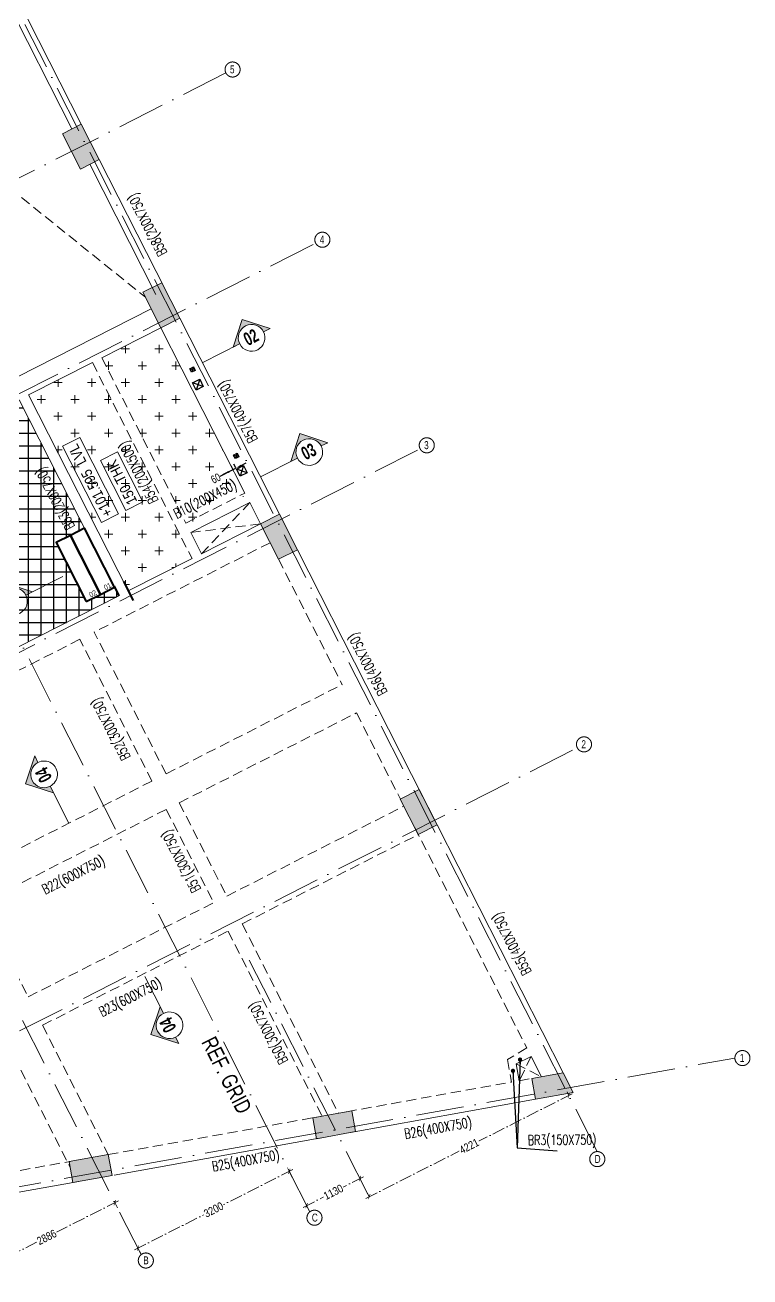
# Model space of a CAD drawing. Header units: millimetres. Extents: x 38 to 25171369, y -3 to 53837.
# Drawn here: x 25174 to 38849, y 18366 to 41989 of the extents above; entities that cross this region are included whole.
import ezdxf

# ---------------------------------------------------------------- set-up
doc = ezdxf.new("R2010")
doc.units = ezdxf.units.MM
for name, pattern in [('ACAD_ISO10W100', [18, 12, -3, 0, -3]), ('CONTINOUS', [0]), ('HIDDEN', [9.525, 6.35, -3.175])]:
    doc.linetypes.add(name, pattern=pattern)
doc.layers.add('Arch-Comments', color=30, linetype='Continuous', plot=False)
for name, color, linetype, lineweight in [('Elevation-1', 41, 'Continuous', 20), ('G-ANNO-SYMB', 111, 'Continuous', 9), ('Grids', 9, 'ACAD_ISO10W100', 5), ('PL-CUT OUT', 1, 'Continuous', 25), ('S - SLAB TXT', 2, 'Continuous', 13), ('S-BALCONY HATCH', 55, 'Continuous', 5), ('S-BEAM-IDEN', 2, 'Continuous', 9), ('S-COL HATCH', 8, 'Continuous', 0), ('S-COLUMN', 6, 'Continuous', 9), ('slab thk box', 8, 'Continuous', 15), ('STR-BEAM', 2, 'CONTINOUS', 18), ('STR-CUTOUT', 1, 'Continuous', 13), ('Wall', 2, 'Continuous', 40)]:
    doc.layers.add(name, color=color, linetype=linetype, lineweight=lineweight)
for name, color, linetype in [('ENV', 8, 'Continuous'), ('Hatch', 8, 'Continuous'), ('PL-FF Floor lvl services', 7, 'Continuous'), ('S- Structural', 5, 'Continuous')]:
    doc.layers.add(name, color=color, linetype=linetype)
doc.styles.add('Dim.s & Anno.(Misc.)', font='ARIALN.TTF')
doc.styles.add('ROMANS', font='simplex.shx', dxfattribs={"width": 0.75})
doc.styles.add('S - GRID TXT', font='ARIALN.TTF')
doc.styles.add('SOBHA', font='swisscl.ttf')
doc.styles.add('Swis721 LtCn BT_B', font='', dxfattribs={"width": 0.9, "height": 250})
doc.styles.get('Swis721 LtCn BT_B').set_extended_font_data('Swis721 LtCn BT', bold=True)
doc.dimstyles.new('A-GFC-100', dxfattribs={"dimtxt": 200, "dimasz": 100, "dimexe": 100, "dimexo": 0, "dimgap": 0, "dimtad": 0, "dimdec": 0, "dimzin": 1, "dimdsep": 46, "dimtxsty": 'Dim.s & Anno.(Misc.)', "dimblk": 'ARCHTICK', "dimcen": 0, "dimdle": 100, "dimclrd": 8, "dimclre": 8, "dimclrt": 6, "dimazin": 2, "dimtfac": 1, "dimtdec": 0, "dimtmove": 0, "dimatfit": 3, "dimfxl": 1, "dimtolj": 1, "dimlwd": -1, "dimlwe": 9, "dimarcsym": 0})
doc.dimstyles.new('A-GFC-75', dxfattribs={"dimtxt": 150, "dimasz": 75, "dimexe": 75, "dimexo": 0, "dimgap": 0, "dimtad": 0, "dimdec": 0, "dimzin": 1, "dimdsep": 46, "dimtxsty": 'Dim.s & Anno.(Misc.)', "dimblk": 'ARCHTICK', "dimcen": 0, "dimdle": 75, "dimclrd": 8, "dimclre": 8, "dimclrt": 6, "dimazin": 2, "dimtfac": 1, "dimtdec": 0, "dimtmove": 0, "dimatfit": 3, "dimfxl": 1, "dimtfill": 1, "dimtolj": 1, "dimlwd": -1, "dimlwe": 9, "dimarcsym": 0})
doc.dimstyles.new('S-50L', dxfattribs={"dimscale": 55, "dimtxt": 2.75, "dimasz": 2, "dimexe": 1.5, "dimexo": 1.5, "dimgap": 0.2, "dimtad": 0, "dimdec": 0, "dimrnd": 5, "dimzin": 0, "dimdsep": 46, "dimtxsty": 'SOBHA', "dimcen": 0.09, "dimdle": 1.5, "dimclrd": 8, "dimclre": 8, "dimclrt": 6, "dimadec": 0, "dimazin": 0, "dimtfac": 1, "dimtdec": 0, "dimtofl": 0, "dimtmove": 1, "dimatfit": 3, "dimfxl": 0.18, "dimtolj": 1, "dimtzin": 0, "dimlwd": -1, "dimlwe": -1, "dimarcsym": 0})

# ---------------------------------------------------------------- blocks, each defined once
blk = doc.blocks.new('TRETWREW')
at = {"layer": 'S-COL HATCH'}
h = blk.add_hatch(color=256, dxfattribs=at)
h.dxf.hatch_style = 1
h.paths.add_polyline_path([(53075, -119401), (53475, -119401), (53475, -118651), (53075, -118651)])
h = blk.add_hatch(color=256, dxfattribs=at)
h.dxf.hatch_style = 1
h.paths.add_polyline_path([(53075, -122757), (53475, -122757), (53475, -122007), (53075, -122007)])
h = blk.add_hatch(color=256, dxfattribs=at)
h.dxf.hatch_style = 1
h.paths.add_polyline_path([(53075, -127657), (53475, -127657), (53475, -126907), (53075, -126907)])
h = blk.add_hatch(color=256, dxfattribs=at)
h.dxf.hatch_style = 1
h.paths.add_polyline_path([(53075, -133481), (53475, -133481), (53475, -132731), (53075, -132731)])
h = blk.add_hatch(color=256, dxfattribs=at)
h.dxf.hatch_style = 1
h.paths.add_polyline_path([(45010, -136602), (45125, -136218), (44407, -136003), (44292, -136386)])
h = blk.add_hatch(color=256, dxfattribs=at)
h.dxf.hatch_style = 1
h.paths.add_polyline_path([(49481, -137945), (49596, -137562), (48878, -137346), (48762, -137729)])
h = blk.add_hatch(color=256, dxfattribs=at)
h.dxf.hatch_style = 1
h.paths.add_polyline_path([(53475, -139146), (53475, -138728), (52901, -138555), (52785, -138938)])
at = {"layer": 'S-COLUMN'}
for points in [[(53075, -119401), (53475, -119401), (53475, -118651), (53075, -118651)], [(53075, -122757), (53475, -122757), (53475, -122007), (53075, -122007)], [(53075, -127657), (53475, -127657), (53475, -126907), (53075, -126907)], [(53075, -133481), (53475, -133481), (53475, -132731), (53075, -132731)], [(45010, -136602), (45125, -136218), (44407, -136003), (44292, -136386)], [(49481, -137945), (49596, -137562), (48878, -137346), (48762, -137729)], [(53475, -139146), (53475, -138728), (52901, -138555), (52785, -138938)]]:
    blk.add_lwpolyline(points, close=True, dxfattribs=at)
blk = doc.blocks.new('A$Ce47450c8')
at = {"layer": 'G-ANNO-SYMB', "extrusion": (0, 0, -1)}
h = blk.add_hatch(color=9, dxfattribs=at)
edge = h.paths.add_edge_path(flags=0)
edge.add_line((-137, 252), (0, 252))
edge.add_line((0, 252), (-390, 643))
edge.add_line((-390, 643), (-781, 252))
edge.add_line((-781, 252), (-642, 252))
edge.add_arc((-389, 252), 252, 0, 180, ccw=False)
for p, q in [((390, 643), (0, 252)), ((390, 643), (781, 252)), ((137, 252), (0, 252)), ((642, 252), (781, 252))]:
    blk.add_line(p, q, dxfattribs=at)
at = {"layer": 'G-ANNO-SYMB', "color": 1, "extrusion": (0, 0, -1)}
for p, q in [((390, 643), (0, 252)), ((781, 252), (390, 643)), ((0, 252), (137, 252))]:
    blk.add_line(p, q, dxfattribs=at)
at = {"layer": 'G-ANNO-SYMB', "color": 2, "extrusion": (0, 0, -1)}
blk.add_line((642, 252), (1423, 252), dxfattribs=at)
at = {"layer": 'G-ANNO-SYMB', "color": 5, "extrusion": (0, 0, -1)}
blk.add_line((642, 252), (781, 252), dxfattribs=at)
at = {"layer": 'G-ANNO-SYMB', "extrusion": (0, 0, -1)}
blk.add_arc((-389, 252), 252, 0, 180, dxfattribs=at)
at = {"layer": 'G-ANNO-SYMB', "color": 2, "extrusion": (0, 0, -1)}
for start, end in [(0, 180), (180, 0)]:
    blk.add_arc((-389, 252), 252, start, end, dxfattribs=at)
blk = doc.blocks.new('_ArchTick')
at = {"color": 0, "linetype": 'ByBlock', "const_width": 0.15}
blk.add_lwpolyline([(-0.5, -0.5), (0.5, 0.5)], dxfattribs=at)
blk = doc.blocks.new('A$C4701131B')
at = {"layer": 'PL-CUT OUT', "color": 1}
for p, q in [((-100, -100), (100, 100)), ((100, -100), (-100, 100))]:
    blk.add_line(p, q, dxfattribs=at)
blk.add_lwpolyline([(-100, -100), (100, -100), (100, 100), (-100, 100)], close=True, dxfattribs=at)
blk = doc.blocks.new('tttrr')
at = {"layer": 'PL-CUT OUT', "color": 1, "extrusion": (0, 1.5841e-12, -1), "rotation": 153.0809434424462}
for p, xscale, yscale, zscale in [((-25728840, 12367667, 0), 0.75, 0.75, -0.7500000000000008), ((-25728556, 12367564, 0), 0.375, 0.375, -0.3750000000000004), ((-25726928, 12366738, 0), 0.375, 0.375, -0.3750000000000004), ((-25727212, 12366840, 0), 0.75, 0.75, -0.7500000000000008)]:
    blk.add_blockref('A$C4701131B', p, dxfattribs=dict(at, xscale=xscale, yscale=yscale, zscale=zscale))
blk = doc.blocks.new('*D17')
at = {"layer": 'Arch-Comments', "color": 8, "ltscale": 20, "transparency": 16777216}
for p, q in [((25194082, 12299853), (25194323, 12299975)), ((25194224, 12299925), (25194126, 12299875)), ((25194319, 12299982), (25194285, 12300048)), ((25194323, 12299975), (25194377, 12300002)), ((25194373, 12300009), (25194339, 12300076)), ((25194475, 12300052), (25194573, 12300102))]:
    blk.add_line(p, q, dxfattribs=at)
for points in [[(25194216, 12299941), (25194233, 12299908), (25194323, 12299975)], [(25194466, 12300068), (25194483, 12300035), (25194377, 12300002)]]:
    blk.add_solid(points, dxfattribs=at)
at = {"layer": 'Arch-Comments', "color": 6, "ltscale": 20, "transparency": 16777216, "insert": (25193997, 12299809), "char_height": 151.2, "attachment_point": 5, "rotation": 26.9169, "style": 'SOBHA'}
blk.add_mtext('\\A1;60', dxfattribs=at)
blk = doc.blocks.new('*D33')
at = {"layer": 'Grids', "color": 8, "ltscale": 20, "transparency": 16777216}
for p, q in [((31691, 21827), (29898, 20917)), ((27794, 19849), (29587, 20759))]:
    blk.add_line(p, q, dxfattribs=at)
at = {"layer": 'Grids', "color": 8, "linetype": 'HIDDEN', "lineweight": 9, "ltscale": 20, "transparency": 16777216}
for p, q in [((31625, 21794), (31591, 21860)), ((27861, 19883), (27827, 19950))]:
    blk.add_line(p, q, dxfattribs=at)
at = {"layer": 'Grids', "color": 8, "ltscale": 20, "transparency": 16777216, "xscale": 75, "yscale": 75, "zscale": 75}
for p, rotation in [((31625, 21794), 26.91564277399365), ((27861, 19883), 206.9156427739936)]:
    blk.add_blockref('_ArchTick', p, dxfattribs=dict(at, rotation=rotation))
at = {"layer": 'Grids', "color": 6, "ltscale": 20, "transparency": 16777216, "insert": (29743, 20838), "char_height": 150, "attachment_point": 5, "rotation": 26.9156, "style": 'Dim.s & Anno.(Misc.)', "bg_fill": 3, "box_fill_scale": 1.1, "bg_fill_color": 9, "bg_fill_true_color": 13158600, "bg_fill_transparency": 0}
blk.add_mtext('\\A1;4221', dxfattribs=at)
blk = doc.blocks.new('*D34')
at = {"layer": 'Grids', "color": 8, "ltscale": 20, "transparency": 16777216}
for p, q in [((27753, 20261), (27341, 20052)), ((26612, 19681), (27024, 19891))]:
    blk.add_line(p, q, dxfattribs=at)
at = {"layer": 'Grids', "color": 8, "linetype": 'HIDDEN', "lineweight": 9, "ltscale": 20, "transparency": 16777216}
for p, q in [((27746, 20110), (27652, 20294)), ((26739, 19598), (26645, 19782))]:
    blk.add_line(p, q, dxfattribs=at)
at = {"layer": 'Grids', "color": 8, "ltscale": 20, "transparency": 16777216, "xscale": 75, "yscale": 75, "zscale": 75}
for p, rotation in [((27686, 20227), 26.91905313497438), ((26679, 19715), 206.9190531349744)]:
    blk.add_blockref('_ArchTick', p, dxfattribs=dict(at, rotation=rotation))
at = {"layer": 'Grids', "color": 6, "ltscale": 20, "transparency": 16777216, "insert": (27183, 19971), "char_height": 150, "attachment_point": 5, "rotation": 26.9191, "style": 'Dim.s & Anno.(Misc.)', "bg_fill": 3, "box_fill_scale": 1.1, "bg_fill_color": 9, "bg_fill_true_color": 13158600, "bg_fill_transparency": 0}
blk.add_mtext('\\A1;1130', dxfattribs=at)
blk = doc.blocks.new('*D29')
at = {"layer": 'Grids', "color": 8, "ltscale": 20, "transparency": 16777216}
for p, q in [((23128, 19806), (21939, 19203)), ((20421, 18432), (21610, 19036))]:
    blk.add_line(p, q, dxfattribs=at)
at = {"layer": 'Grids', "color": 8, "linetype": 'HIDDEN', "lineweight": 9, "ltscale": 20, "transparency": 16777216}
for p, q in [((23110, 19676), (23027, 19839)), ((20537, 18369), (20454, 18533))]:
    blk.add_line(p, q, dxfattribs=at)
at = {"layer": 'Grids', "color": 8, "ltscale": 20, "transparency": 16777216, "xscale": 75, "yscale": 75, "zscale": 75}
for p, rotation in [((23061, 19772), 26.91527213609274), ((20488, 18466), 206.9152721360927)]:
    blk.add_blockref('_ArchTick', p, dxfattribs=dict(at, rotation=rotation))
at = {"layer": 'Grids', "color": 6, "ltscale": 20, "transparency": 16777216, "insert": (21775, 19119), "char_height": 150, "attachment_point": 5, "rotation": 26.9153, "style": 'Dim.s & Anno.(Misc.)', "bg_fill": 3, "box_fill_scale": 1.1, "bg_fill_color": 9, "bg_fill_true_color": 13158600, "bg_fill_transparency": 0}
blk.add_mtext('\\A1;2886', dxfattribs=at)
blk = doc.blocks.new('*D30')
at = {"layer": 'Grids', "color": 8, "ltscale": 20, "transparency": 16777216}
for p, q in [((26418, 20396), (25088, 19721)), ((23431, 18879), (24761, 19555))]:
    blk.add_line(p, q, dxfattribs=at)
at = {"layer": 'Grids', "color": 8, "linetype": 'HIDDEN', "lineweight": 9, "ltscale": 20, "transparency": 16777216}
for p, q in [((26408, 20249), (26317, 20429)), ((23555, 18801), (23464, 18980))]:
    blk.add_line(p, q, dxfattribs=at)
at = {"layer": 'Grids', "color": 8, "ltscale": 20, "transparency": 16777216, "xscale": 75, "yscale": 75, "zscale": 75}
for p, rotation in [((26351, 20362), 26.9154198663789), ((23497, 18913), 206.9154198663789)]:
    blk.add_blockref('_ArchTick', p, dxfattribs=dict(at, rotation=rotation))
at = {"layer": 'Grids', "color": 6, "ltscale": 20, "transparency": 16777216, "insert": (24924, 19638), "char_height": 150, "attachment_point": 5, "rotation": 26.9154, "style": 'Dim.s & Anno.(Misc.)', "bg_fill": 3, "box_fill_scale": 1.1, "bg_fill_color": 9, "bg_fill_true_color": 13158600, "bg_fill_transparency": 0}
blk.add_mtext('\\A1;3200', dxfattribs=at)
blk = doc.blocks.new('first floor')
at = {"layer": 'Hatch', "ltscale": 20}
h = blk.add_hatch(dxfattribs=at)
h.set_pattern_fill('ANSI37', color=256, scale=75, angle=45)
h.paths.add_polyline_path([(25190987.2, 12298598.5), (25191254.7, 12298734.4), (25191254.4, 12298734.9), (25191519.7, 12298869.5), (25190288.2, 12301294.8), (25187704.7, 12299983), (25189583.6, 12296282.7), (25192167.1, 12297594.5), (25192085.6, 12297755), (25191820.3, 12297620.3), (25191820.6, 12297619.8), (25191553.1, 12297484)])
h.paths.add_polyline_path([(25188989.6, 12298435.4), (25188825.8, 12298758), (25189767.9, 12299236.4), (25189931.7, 12298913.8)], flags=16)
h.paths.add_polyline_path([(25188759, 12298896.3), (25188595.2, 12299218.9), (25190035.3, 12299950.1), (25190199.1, 12299627.6)], flags=16)
h.paths.add_polyline_path([(25187437.2, 12299847.2), (25185874.3, 12299053.7), (25187753.2, 12295353.3), (25189316.1, 12296146.9)])
h.paths.add_polyline_path([(25188043.7, 12296971.7), (25187565.3, 12297913.8), (25187887.9, 12298077.6), (25188366.2, 12297135.4)], flags=16)
h.paths.add_polyline_path([(25187905.3, 12296904.8), (25187582.8, 12296741), (25186851.5, 12298181.2), (25187174.1, 12298345)], flags=16)
h.paths.add_polyline_path([(25188976.1, 12298466.6), (25189873.4, 12298921.9), (25189734.7, 12299195.1), (25188837.5, 12298739.7)], flags=8)
h.paths.add_polyline_path([(25188745.5, 12298927.5), (25190171.6, 12299651.2), (25190032.9, 12299924.4), (25188606.8, 12299200.6)], flags=8)
h.paths.add_polyline_path([(25190133.8, 12297195.2), (25190496.6, 12297379.5), (25190257.9, 12297849.5), (25189895.1, 12297665.3)], flags=24)
h.paths.add_polyline_path([(25191497.3, 12298896.7), (25190794.3, 12300256.1), (25190413.6, 12300059.3), (25191116.6, 12298699.9)], flags=24)
h.paths.add_polyline_path([(25189377.3, 12297773.7), (25188674.4, 12299133.1), (25188293.7, 12298936.2), (25188996.6, 12297576.8)], flags=24)
h.paths.add_polyline_path([(25188335.1, 12297122), (25187879.8, 12298019.2), (25187606.6, 12297880.6), (25188061.9, 12296983.3)], flags=8)
h.paths.add_polyline_path([(25187874.2, 12296891.3), (25187150.5, 12298317.4), (25186877.3, 12298178.8), (25187601, 12296752.7)], flags=8)
h.paths.add_polyline_path([(25187377.5, 12297054.5), (25186719.8, 12298436.3), (25186332.8, 12298252.1), (25186990.6, 12296870.3)], flags=24)
at = {"layer": 'S-BALCONY HATCH'}
h = blk.add_hatch(dxfattribs=at)
h.set_pattern_fill('CROSS', color=8, scale=50)
h.paths.add_polyline_path([(25192962.9, 12302652.9), (25194570, 12299487.6), (25193455.7, 12298921.8), (25191848.6, 12302087.1)])
h = blk.add_hatch(dxfattribs=at)
h.set_pattern_fill('CROSS', color=8, scale=50)
h.paths.add_polyline_path([(25191670.3, 12301996.6), (25193549.1, 12298296.2), (25192345.4, 12297685), (25190466.6, 12301385.4)])
at = {"layer": 'slab thk box', "color": 5, "linetype": 'ByBlock'}
for points in [[(25191430.2, 12300579.4), (25192161.5, 12299139.2), (25191838.9, 12298975.5), (25191107.7, 12300415.6)], [(25192144, 12300312), (25192622.4, 12299369.9), (25192299.8, 12299206.1), (25191821.4, 12300148.2)]]:
    blk.add_lwpolyline(points, close=True, dxfattribs=at)
at = {"layer": 'STR-BEAM', "ltscale": 30}
for p, q in [((25191460.6, 12306495.3), (25188435.3, 12312453.5)), ((25191283, 12306405.2), (25188257.1, 12312363)), ((25191800.1, 12305826.6), (25193047.6, 12303368.8)), ((25191621.8, 12305736), (25192869, 12303278.1)), ((25192781.2, 12303009.2), (25187084.9, 12300116.9, 0)), ((25193319.2, 12302833.8), (25195197.6, 12299133.2)), ((25192962.3, 12302652.5), (25191848.6, 12302087.1)), ((25192962.4, 12302652.7), (25194547.2, 12299532.2)), ((25191670.3, 12301996.6), (25190466.6, 12301385.4)), ((25190466.6, 12301385.4), (25192345.4, 12297685)), ((25190288.2, 12301294.8), (25192167.1, 12297594.5)), ((25193523.7, 12298788), (25194637.8, 12299353.8)), ((25194637.8, 12299353.8), (25194841.6, 12298952.5)), ((25193549.1, 12298296.2), (25192345.4, 12297685)), ((25195537.7, 12298464.8), (25198118.5, 12293382.5)), ((25192167.1, 12297594.5), (25189494.4, 12296237.4)), ((25198174.9, 12293271.5), (25200550.1, 12288593.6)), ((25199944.7, 12288902.5), (25200139, 12288519.7)), ((25196535.6, 12287465.5), (25200030.3, 12288093.8)), ((25192077.9, 12286664), (25195945.1, 12287359.3)), ((25186583.6, 12285676.2), (25191411.5, 12286544.2))]:
    blk.add_line(p, q, dxfattribs=at)
at = {"layer": 'STR-BEAM', "linetype": 'HIDDEN', "ltscale": 30}
for p, q in [((25191848.6, 12302087.1), (25193433.2, 12298966.3)), ((25191670.3, 12301996.6), (25193549.1, 12298296.2)), ((25193433.2, 12298966.3), (25194547.2, 12299532.2)), ((25195022, 12298595.5), (25191701.6, 12296909.6)), ((25195181.3, 12298283.8), (25196381, 12295920.9)), ((25193059.8, 12294234.6), (25191701.6, 12296909.6, 0)), ((25191434, 12296773.6), (25187936.5, 12294997.8)), ((25192792.2, 12294098.6), (25191434, 12296773.6, 0)), ((25193059.8, 12294234.6), (25196381, 12295920.9)), ((25193308.8, 12293688.1), (25196652.7, 12295386)), ((25196652.7, 12295386), (25197478.7, 12293759.5)), ((25192792.2, 12294098.6), (25189292.5, 12292321.6)), ((25193063.8, 12293563.6), (25189564.2, 12291786.7)), ((25193063.8, 12293563.6), (25193957.5, 12291803.4)), ((25193308.8, 12293688.1), (25194202.6, 12291927.8)), ((25194202.6, 12291927.8), (25197546.6, 12293625.7)), ((25194496.6, 12291404.2), (25197818.3, 12293090.8)), ((25197750.3, 12293224.5), (25199863.6, 12289062.3)), ((25189564.2, 12291786.7), (25190457.9, 12290026.5)), ((25190457.9, 12290026.5), (25193957.5, 12291803.4)), ((25188895.4, 12291447.1), (25191250.2, 12286809.4)), ((25194496.6, 12291404.2), (25196310.7, 12287831.4)), ((25190729.5, 12289491.5), (25194229.1, 12291268.4)), ((25194229.1, 12291268.4), (25196002.4, 12287776)), ((25190729.5, 12289491.5), (25191968.8, 12287050.8)), ((25196464.9, 12287859.2), (25199574.5, 12288418.2)), ((25199722.1, 12288444.8), (25199959.6, 12288487.5)), ((25191968.8, 12287050.8), (25196002.4, 12287776)), ((25188900.3, 12286499.2), (25191249.4, 12286921.5))]:
    blk.add_line(p, q, dxfattribs=at)
at = {"layer": 'STR-BEAM', "color": 2, "ltscale": 30}
for points in [[(25194840.9, 12298952.1), (25193727.5, 12298386.8), (25193523.7, 12298788)], [(25199665.4, 12288760.6), (25199944.7, 12288902.5)], [(25199665.4, 12288760.6), (25199722.1, 12288444.8)]]:
    blk.add_lwpolyline(points, dxfattribs=at)
at = {"layer": 'STR-BEAM', "color": 2, "linetype": 'HIDDEN', "ltscale": 30}
blk.add_lwpolyline([(25199863.6, 12289062.3), (25199498, 12288843.9), (25199574.5, 12288418.2)], dxfattribs=at)
at = {"layer": 'STR-CUTOUT', "color": 1, "linetype": 'HIDDEN', "ltscale": 30}
for p, q in [((25178762.6, 12314429.9, 0), (25192669.9, 12303228.5)), ((25193727.5, 12298386.8), (25194637.8, 12299353.8)), ((25194841.7, 12298952.5), (25193523.7, 12298788)), ((25199944.7, 12288902.5), (25199722.1, 12288444.8)), ((25199665.4, 12288760.6), (25200139, 12288519.7))]:
    blk.add_line(p, q, dxfattribs=at)
at = {"layer": 'Wall', "color": 1, "ltscale": 20}
for points in [[(25191553.1, 12297484), (25191820.6, 12297619.8), (25191254.7, 12298734.4), (25190987.2, 12298598.5)], [(25191820.3, 12297620.3), (25192087.8, 12297756.1), (25191521.9, 12298870.7), (25191254.4, 12298734.9)]]:
    blk.add_lwpolyline(points, close=True, dxfattribs=at)
at = {"layer": 'Wall', "color": 8, "ltscale": 25}
for points in [[(25192257.1, 12297864.5), (25192438.2, 12297507.8)], [(25192078.8, 12297774), (25192169.3, 12297595.6)]]:
    blk.add_lwpolyline(points, dxfattribs=at)
at = {"layer": 'Elevation-1', "rotation": 26.91905313455809}
blk.add_blockref('TRETWREW', (25090062.7, 12388080), dxfattribs=at)
at = {"layer": 'Elevation-1', "ltscale": 20, "xscale": -1}
for p, rotation in [((25195134.1, 12302413.2), 26.91905313415539), ((25196222.3, 12300258.4), 26.91905313415539), ((25190806.1, 12294686.1), 116.9190531340981)]:
    blk.add_blockref('A$Ce47450c8', p, dxfattribs=dict(at, rotation=rotation))
at = {"layer": 'Elevation-1', "ltscale": 20}
for p, rotation in [((25189958, 12297092), 26.91905313415539), ((25193524.8, 12289257.7), 116.9190531340981)]:
    blk.add_blockref('A$Ce47450c8', p, dxfattribs=dict(at, rotation=rotation))
at = {"layer": 'PL-FF Floor lvl services', "color": 3, "rotation": 269.9978219313824}
blk.add_blockref('tttrr', (12827798.6, 38029260.3, 0), dxfattribs=at)
at = {"layer": 'ENV', "color": 8, "ltscale": 25, "char_height": 100, "width": 186.781, "attachment_point": 2, "rotation": 26.91905, "line_spacing_factor": 0.959481, "style": 'SOBHA'}
for s, insert in [('01', (25191932.9, 12297817.8)), ('02', (25191656.3, 12297679.1))]:
    blk.add_mtext(s, dxfattribs=dict(at, insert=insert))
at = {"layer": 'G-ANNO-SYMB', "color": 1, "char_height": 250, "width": 333.094, "attachment_point": 2, "line_spacing_factor": 0.964267, "style": 'Swis721 LtCn BT_B'}
for s, insert, rotation in [('02', (25194604.3, 12302585.2), 26.91905), ('03', (25195692.5, 12300430.4), 26.91905), ('04', (25190634.1, 12294156.3), 116.91905), ('04', (25192980.1, 12289437.8), 116.91905)]:
    blk.add_mtext(s, dxfattribs=dict(at, insert=insert, rotation=rotation))
at = {"layer": 'S - SLAB TXT', "color": 1, "linetype": 'Continuous', "style": 'S - GRID TXT'}
for s, p in [('+101.595  LVL', (25192058.7, 12299146.6)), ('150 THK', (25192519.6, 12299377.2))]:
    blk.add_text(s, height=200, rotation=116.90833, dxfattribs=at).set_placement(p)
at = {"layer": 'S-BEAM-IDEN', "color": 3, "style": 'ROMANS', "width": 0.7}
for s, rotation, p in [('B58(200X750)', 117.34319, (25193085.4, 12304065.9)), ('B57(400X750)', 117.34319, (25194791.4, 12300542.5)), ('B54(200X500)', 117.34319, (25192918.5, 12299394.3)), ('B53(200X750)', 117.34319, (25191345.5, 12298898.7)), ('B10(200X450)', 26.92, (25193261.3, 12299045)), ('B56(400X750)', 117.34319, (25197241.1, 12295773.4)), ('B52(300X750)', 117.34319, (25192395.6, 12294550.7, 0)), ('B51(300X750)', 117.34319, (25193722.8, 12292055.4, 0)), ('B22(600X750)', 26.92, (25190778.9, 12291954.3)), ('B55(400X750)', 117.34319, (25199958.8, 12290497.4, 0)), ('B23(600X750)', 26.92, (25191853.1, 12289644.9)), ('B50(300X750)', 117.34319, (25195367.6, 12288817.6, 0)), ('B26(400X750)', 10.26103, (25197572.3, 12287345.6)), ('BR3(150X750)', 0.44281, (25199883.7, 12287230.6, 0)), ('B25(400X750)', 10.26103, (25193944.3, 12286731.2))]:
    blk.add_text(s, height=187.5, rotation=rotation, dxfattribs=at).set_placement(p)
at = {"layer": 'Arch-Comments', "ltscale": 20}
dim = blk.add_linear_dim(base=(25194376.7, 12300002), p1=(25194356.2, 12299908.2), p2=(25194410.4, 12299935.7), angle=26.91688, dimstyle='S-50L', dxfattribs=at)
dim.commit()
dim.dimension.update_dxf_attribs({"geometry": '*D17', "text_midpoint": (25193977, 12299848), "dimtype": 129})
at = {"color": 6, "ltscale": 25}
for points in [[(25199736.7, 12288842.9), (25199681.7, 12287177), (25200440, 12287121.7)], [(25199602.8, 12288630.8), (25199681.7, 12287177)]]:
    blk.add_leader(points, dimstyle='A-GFC-100', override={"dimasz": 80, "dimldrblk": 'Dot'}, dxfattribs=at)
blk = doc.blocks.new('A$Cab1eb2bb')
at = {"layer": 'Grids', "ltscale": 75}
for p, q in [((32162, 20735.1), (15611.3, 53336.2)), ((26738.6, 19598.4), (10840.7, 50914)), ((23558.9, 18792.4), (7987.4, 49465.3)), ((11114.2, 33958.1), (25155.7, 41087.6)), ((12758, 30720.5), (26822.1, 37861.5)), ((14727.4, 26841.9), (28818.6, 33996.6)), ((17651.6, 21177.5), (31784.6, 28353.5)), ((25593.9, 24347.9), (27861.1, 19882.9)), ((16791.8, 19269.8), (34757.5, 22499.8))]:
    blk.add_line(p, q, dxfattribs=at)
at = {"layer": 'Grids', "color": 6, "linetype": 'ByBlock', "ltscale": 75}
for centre in [(25281.9, 41153.1), (26976, 37941), (28944.9, 34062.1), (31910.9, 28419), (34899.7, 22499.8), (32162, 20592.9), (26826.9, 19486.9), (23645.7, 18679.7)]:
    blk.add_circle(centre, 142.2, dxfattribs=at)
at = {"layer": 'Grids', "color": 6, "linetype": 'ByBlock', "ltscale": 75, "style": 'SOBHA'}
for s, height, rotation, p in [('5', 150, 0, (25233.1, 41081.3)), ('4', 150, 0, (26927.1, 37869.2)), ('3', 150, 0, (28896, 33990.3)), ('2', 150, 0, (31862, 28347.2)), ('REF. GRID', 300, 296.91905, (24687.3, 22802.4)), ('1', 150, 0, (34850.8, 22428)), ('D', 150, 0, (32113.1, 20521.1)), ('C', 150, 0, (26778, 19415)), ('B', 150, 0, (23596.9, 18607.9))]:
    blk.add_text(s, height=height, rotation=rotation, dxfattribs=at).set_placement(p)
at = {"layer": 'Grids', "ltscale": 20}
for p1, p2, distance, picture, middle in [((27861.1, 19882.9), (31624.6, 21793.5), 0, '*D33', (29742.8, 20838.2)), ((23554.6, 18800.9), (26408.1, 20249.5), 126.2, '*D30', (24924.2, 19637.7)), ((20537.3, 18369.5), (23110.5, 19675.8), 108.5, '*D29', (21774.8, 19119.3))]:
    dim = blk.add_aligned_dim(p1=p1, p2=p2, distance=distance, dimstyle='A-GFC-75', dxfattribs=at)
    dim.commit()
    dim.dimension.update_dxf_attribs({"geometry": picture, "text_midpoint": middle})
dim = blk.add_aligned_dim(p1=(26738.6, 19598.4), p2=(27745.8, 20109.8), distance=131.2, dimstyle='A-GFC-75', dxfattribs=at)
dim.commit()
dim.dimension.update_dxf_attribs({"geometry": '*D34', "text_midpoint": (27182.8, 19971.1)})

msp = doc.modelspace()

# ---------------------------------------------------------------- block references
at = {"layer": 'S- Structural'}
msp.add_blockref('first floor', (-25165225, -12266375), dxfattribs=at)

# ---------------------------------------------------------------- next in the draw order: block references
at = {"layer": 'Grids', "ltscale": 20}
msp.add_blockref('A$Cab1eb2bb', (3807, -3), dxfattribs=at)

doc.saveas('drawing.dxf')
